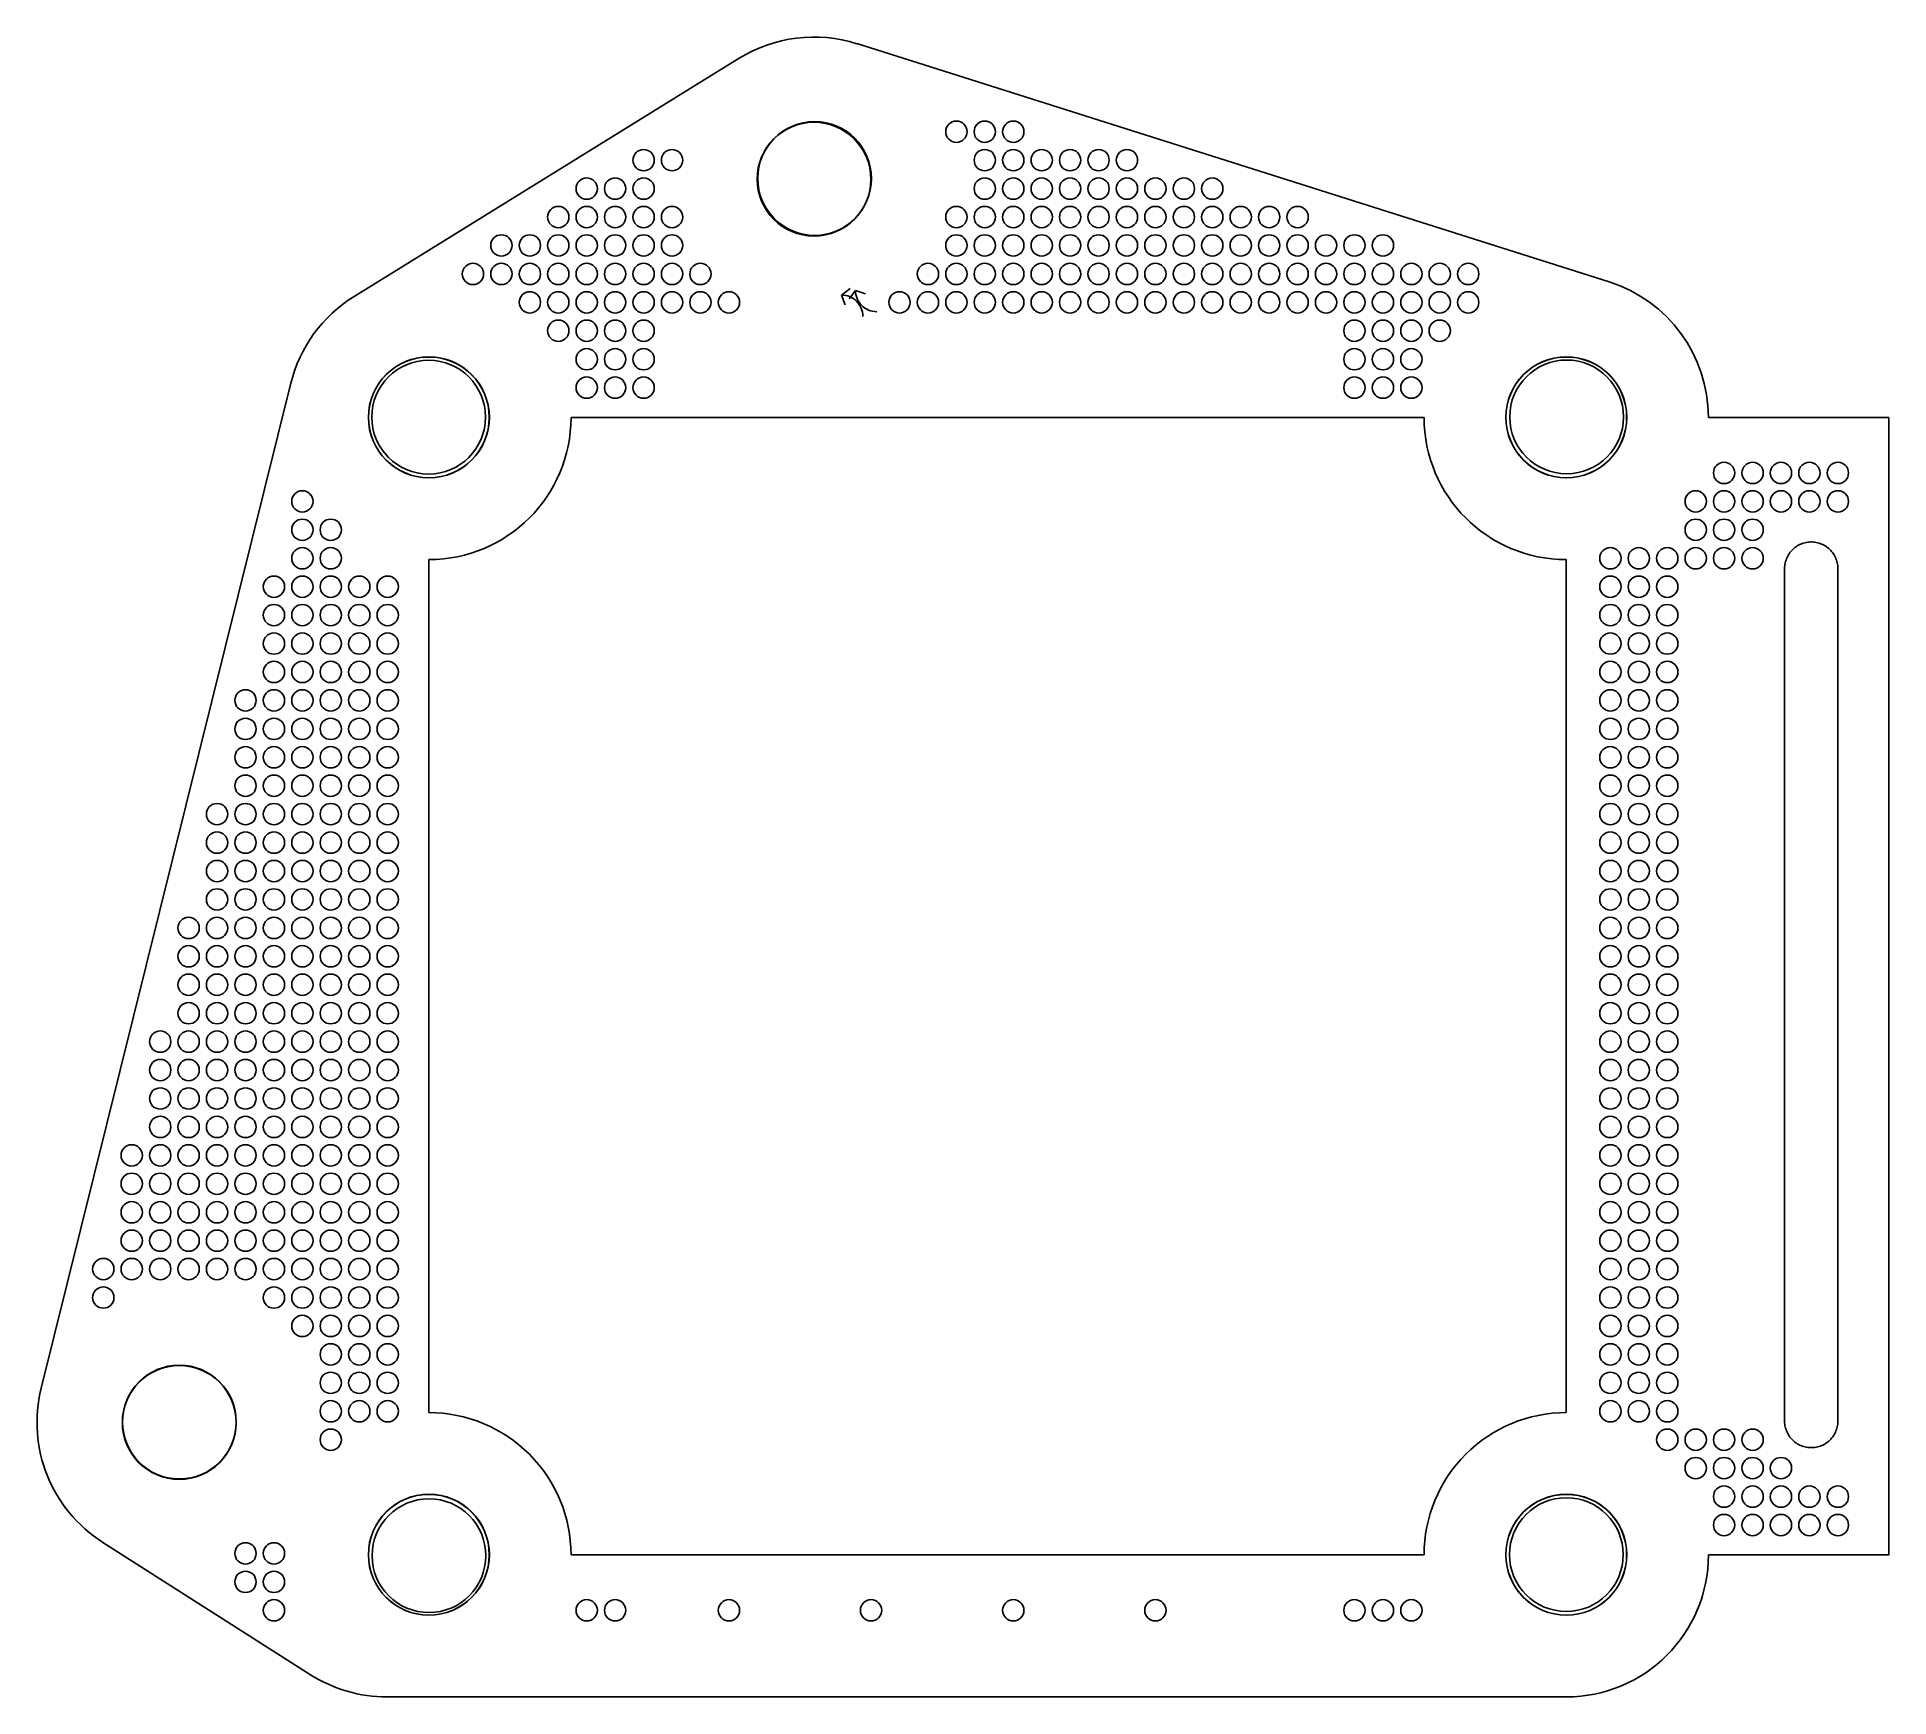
# Model space of a CAD drawing. Header units: millimetres. Extents: x 5.5 to 57.6, y 6.4 to 53.1.
import ezdxf

# ---------------------------------------------------------------- set-up
doc = ezdxf.new("R2010")
doc.units = ezdxf.units.MM

msp = doc.modelspace()

# ---------------------------------------------------------------- linework, layer by layer
for points in [[(28.552, 52.931), (49.715, 46.228)], [(28.117, 45.859), (28.357, 46.039)], [(28.117, 45.859), (28.217, 45.579)], [(28.51, 45.99), (28.33, 45.75)], [(28.51, 45.99), (28.79, 45.89)], [(5.602, 15.102), (12.625, 43.379)], [(44.507, 42.415), (20.507, 42.415)], [(52.507, 10.415), (57.587, 10.415), (57.587, 42.415)], [(52.507, 42.415), (57.587, 42.415)], [(16.507, 38.415), (16.507, 14.415)], [(48.507, 14.415), (48.507, 38.415)], [(7.335, 10.764), (13.18, 7.041)], [(20.507, 10.415), (44.507, 10.415)], [(48.507, 6.415), (15.329, 6.415)]]:
    msp.add_lwpolyline(points)
for points in [[(25.24, 52.519), (14.403, 45.817), (25.24, 52.519)], [(56.15, 38.17), (56.15, 14.17), (56.148, 14.13), (56.145, 14.091), (56.139, 14.052), (56.131, 14.013), (56.122, 13.974), (56.11, 13.937), (56.096, 13.899), (56.08, 13.863), (56.063, 13.828), (56.043, 13.793), (56.022, 13.76), (55.999, 13.727), (55.974, 13.696), (55.948, 13.667), (55.92, 13.638), (55.891, 13.612), (55.86, 13.587), (55.828, 13.563), (55.795, 13.541), (55.761, 13.521), (55.726, 13.503), (55.69, 13.487), (55.653, 13.473), (55.615, 13.46), (55.577, 13.45), (55.538, 13.442), (55.499, 13.435), (55.459, 13.431), (55.42, 13.429), (55.38, 13.429), (55.341, 13.431), (55.301, 13.435), (55.262, 13.442), (55.223, 13.45), (55.185, 13.46), (55.147, 13.473), (55.11, 13.487), (55.074, 13.503), (55.039, 13.521), (55.005, 13.541), (54.972, 13.563), (54.94, 13.587), (54.909, 13.612), (54.88, 13.638), (54.852, 13.667), (54.826, 13.696), (54.801, 13.727), (54.778, 13.76), (54.757, 13.793), (54.737, 13.828), (54.72, 13.863), (54.704, 13.899), (54.69, 13.937), (54.678, 13.974), (54.669, 14.013), (54.661, 14.052), (54.655, 14.091), (54.652, 14.13), (54.65, 14.17), (54.65, 38.17), (54.652, 38.21), (54.655, 38.249), (54.661, 38.288), (54.669, 38.327), (54.678, 38.366), (54.69, 38.403), (54.704, 38.441), (54.72, 38.477), (54.737, 38.512), (54.757, 38.547), (54.778, 38.58), (54.801, 38.613), (54.826, 38.644), (54.852, 38.673), (54.88, 38.702), (54.909, 38.728), (54.94, 38.753), (54.972, 38.777), (55.005, 38.799), (55.039, 38.819), (55.074, 38.837), (55.11, 38.853), (55.147, 38.867), (55.185, 38.88), (55.223, 38.89), (55.262, 38.898), (55.301, 38.905), (55.341, 38.909), (55.38, 38.911), (55.42, 38.911), (55.459, 38.909), (55.499, 38.905), (55.538, 38.898), (55.577, 38.89), (55.615, 38.88), (55.653, 38.867), (55.69, 38.853), (55.726, 38.837), (55.761, 38.819), (55.795, 38.799), (55.828, 38.777), (55.86, 38.753), (55.891, 38.728), (55.92, 38.702), (55.948, 38.673), (55.974, 38.644), (55.999, 38.613), (56.022, 38.58), (56.043, 38.547), (56.063, 38.512), (56.08, 38.477), (56.096, 38.441), (56.11, 38.403), (56.122, 38.366), (56.131, 38.327), (56.139, 38.288), (56.145, 38.249), (56.148, 38.21), (56.15, 38.17)]]:
    msp.add_lwpolyline(points, close=True)
for centre, radius in [((27.344, 49.118), 1.6), ((27.347, 49.121), 1.6), ((27.36, 49.138), 1.6), ((31.349, 50.453), 0.3), ((32.149, 50.453), 0.3), ((32.949, 50.453), 0.3), ((22.549, 49.653), 0.3), ((23.349, 49.653), 0.3), ((32.149, 49.653), 0.3), ((32.949, 49.653), 0.3), ((33.749, 49.653), 0.3), ((34.549, 49.653), 0.3), ((35.349, 49.653), 0.3), ((36.149, 49.653), 0.3), ((20.949, 48.853), 0.3), ((21.749, 48.853), 0.3), ((22.549, 48.853), 0.3), ((32.149, 48.853), 0.3), ((32.949, 48.853), 0.3), ((33.749, 48.853), 0.3), ((34.549, 48.853), 0.3), ((35.349, 48.853), 0.3), ((36.149, 48.853), 0.3), ((36.949, 48.853), 0.3), ((37.749, 48.853), 0.3), ((38.549, 48.853), 0.3), ((20.149, 48.053), 0.3), ((20.949, 48.053), 0.3), ((21.749, 48.053), 0.3), ((22.549, 48.053), 0.3), ((23.349, 48.053), 0.3), ((31.349, 48.053), 0.3), ((32.149, 48.053), 0.3), ((32.949, 48.053), 0.3), ((33.749, 48.053), 0.3), ((34.549, 48.053), 0.3), ((35.349, 48.053), 0.3), ((36.149, 48.053), 0.3), ((36.949, 48.053), 0.3), ((37.749, 48.053), 0.3), ((38.549, 48.053), 0.3), ((39.349, 48.053), 0.3), ((40.149, 48.053), 0.3), ((40.949, 48.053), 0.3), ((18.549, 47.253), 0.3), ((19.349, 47.253), 0.3), ((20.149, 47.253), 0.3), ((20.949, 47.253), 0.3), ((21.749, 47.253), 0.3), ((22.549, 47.253), 0.3), ((23.349, 47.253), 0.3), ((31.349, 47.253), 0.3), ((32.149, 47.253), 0.3), ((32.949, 47.253), 0.3), ((33.749, 47.253), 0.3), ((34.549, 47.253), 0.3), ((35.349, 47.253), 0.3), ((36.149, 47.253), 0.3), ((36.949, 47.253), 0.3), ((37.749, 47.253), 0.3), ((38.549, 47.253), 0.3), ((39.349, 47.253), 0.3), ((40.149, 47.253), 0.3), ((40.949, 47.253), 0.3), ((41.749, 47.253), 0.3), ((42.549, 47.253), 0.3), ((43.349, 47.253), 0.3), ((17.749, 46.453), 0.3), ((18.549, 46.453), 0.3), ((19.349, 46.453), 0.3), ((20.149, 46.453), 0.3), ((20.949, 46.453), 0.3), ((21.749, 46.453), 0.3), ((22.549, 46.453), 0.3), ((23.349, 46.453), 0.3), ((24.149, 46.453), 0.3), ((30.549, 46.453), 0.3), ((31.349, 46.453), 0.3), ((32.149, 46.453), 0.3), ((32.949, 46.453), 0.3), ((33.749, 46.453), 0.3), ((34.549, 46.453), 0.3), ((35.349, 46.453), 0.3), ((36.149, 46.453), 0.3), ((36.949, 46.453), 0.3), ((37.749, 46.453), 0.3), ((38.549, 46.453), 0.3), ((39.349, 46.453), 0.3), ((40.149, 46.453), 0.3), ((40.949, 46.453), 0.3), ((41.749, 46.453), 0.3), ((42.549, 46.453), 0.3), ((43.349, 46.453), 0.3), ((44.149, 46.453), 0.3), ((44.949, 46.453), 0.3), ((45.749, 46.453), 0.3), ((19.349, 45.653), 0.3), ((20.149, 45.653), 0.3), ((20.949, 45.653), 0.3), ((21.749, 45.653), 0.3), ((22.549, 45.653), 0.3), ((23.349, 45.653), 0.3), ((24.149, 45.653), 0.3), ((24.949, 45.653), 0.3), ((29.749, 45.653), 0.3), ((30.549, 45.653), 0.3), ((31.349, 45.653), 0.3), ((32.149, 45.653), 0.3), ((32.949, 45.653), 0.3), ((33.749, 45.653), 0.3), ((34.549, 45.653), 0.3), ((35.349, 45.653), 0.3), ((36.149, 45.653), 0.3), ((36.949, 45.653), 0.3), ((37.749, 45.653), 0.3), ((38.549, 45.653), 0.3), ((39.349, 45.653), 0.3), ((40.149, 45.653), 0.3), ((40.949, 45.653), 0.3), ((41.749, 45.653), 0.3), ((42.549, 45.653), 0.3), ((43.349, 45.653), 0.3), ((44.149, 45.653), 0.3), ((44.949, 45.653), 0.3), ((45.749, 45.653), 0.3), ((20.149, 44.853), 0.3), ((20.949, 44.853), 0.3), ((21.749, 44.853), 0.3), ((22.549, 44.853), 0.3), ((42.549, 44.853), 0.3), ((43.349, 44.853), 0.3), ((44.149, 44.853), 0.3), ((44.949, 44.853), 0.3), ((20.949, 44.053), 0.3), ((21.749, 44.053), 0.3), ((22.549, 44.053), 0.3), ((42.549, 44.053), 0.3), ((43.349, 44.053), 0.3), ((44.149, 44.053), 0.3), ((16.507, 42.415), 1.7), ((16.51, 42.418), 1.7), ((16.501, 42.423), 1.6), ((48.507, 42.415), 1.7), ((48.51, 42.418), 1.7), ((48.518, 42.43), 1.6), ((20.949, 43.253), 0.3), ((21.749, 43.253), 0.3), ((22.549, 43.253), 0.3), ((42.549, 43.253), 0.3), ((43.349, 43.253), 0.3), ((44.149, 43.253), 0.3), ((52.949, 40.853), 0.3), ((53.749, 40.853), 0.3), ((54.549, 40.853), 0.3), ((55.349, 40.853), 0.3), ((56.149, 40.853), 0.3), ((12.949, 40.053), 0.3), ((52.149, 40.053), 0.3), ((52.949, 40.053), 0.3), ((53.749, 40.053), 0.3), ((54.549, 40.053), 0.3), ((55.349, 40.053), 0.3), ((56.149, 40.053), 0.3), ((12.949, 39.253), 0.3), ((13.749, 39.253), 0.3), ((52.149, 39.253), 0.3), ((52.949, 39.253), 0.3), ((53.749, 39.253), 0.3), ((12.949, 38.453), 0.3), ((13.749, 38.453), 0.3), ((49.749, 38.453), 0.3), ((50.549, 38.453), 0.3), ((51.349, 38.453), 0.3), ((52.149, 38.453), 0.3), ((52.949, 38.453), 0.3), ((53.749, 38.453), 0.3), ((12.149, 37.653), 0.3), ((12.949, 37.653), 0.3), ((13.749, 37.653), 0.3), ((14.549, 37.653), 0.3), ((15.349, 37.653), 0.3), ((49.749, 37.653), 0.3), ((50.549, 37.653), 0.3), ((51.349, 37.653), 0.3), ((12.149, 36.853), 0.3), ((12.949, 36.853), 0.3), ((13.749, 36.853), 0.3), ((14.549, 36.853), 0.3), ((15.349, 36.853), 0.3), ((49.749, 36.853), 0.3), ((50.549, 36.853), 0.3), ((51.349, 36.853), 0.3), ((12.149, 36.053), 0.3), ((12.949, 36.053), 0.3), ((13.749, 36.053), 0.3), ((14.549, 36.053), 0.3), ((15.349, 36.053), 0.3), ((49.749, 36.053), 0.3), ((50.549, 36.053), 0.3), ((51.349, 36.053), 0.3), ((12.149, 35.253), 0.3), ((12.949, 35.253), 0.3), ((13.749, 35.253), 0.3), ((14.549, 35.253), 0.3), ((15.349, 35.253), 0.3), ((49.749, 35.253), 0.3), ((50.549, 35.253), 0.3), ((51.349, 35.253), 0.3), ((11.349, 34.453), 0.3), ((12.149, 34.453), 0.3), ((12.949, 34.453), 0.3), ((13.749, 34.453), 0.3), ((14.549, 34.453), 0.3), ((15.349, 34.453), 0.3), ((49.749, 34.453), 0.3), ((50.549, 34.453), 0.3), ((51.349, 34.453), 0.3), ((11.349, 33.653), 0.3), ((12.149, 33.653), 0.3), ((12.949, 33.653), 0.3), ((13.749, 33.653), 0.3), ((14.549, 33.653), 0.3), ((15.349, 33.653), 0.3), ((49.749, 33.653), 0.3), ((50.549, 33.653), 0.3), ((51.349, 33.653), 0.3), ((11.349, 32.853), 0.3), ((12.149, 32.853), 0.3), ((12.949, 32.853), 0.3), ((13.749, 32.853), 0.3), ((14.549, 32.853), 0.3), ((15.349, 32.853), 0.3), ((49.749, 32.853), 0.3), ((50.549, 32.853), 0.3), ((51.349, 32.853), 0.3), ((11.349, 32.053), 0.3), ((12.149, 32.053), 0.3), ((12.949, 32.053), 0.3), ((13.749, 32.053), 0.3), ((14.549, 32.053), 0.3), ((15.349, 32.053), 0.3), ((49.749, 32.053), 0.3), ((50.549, 32.053), 0.3), ((51.349, 32.053), 0.3), ((10.549, 31.253), 0.3), ((11.349, 31.253), 0.3), ((12.149, 31.253), 0.3), ((12.949, 31.253), 0.3), ((13.749, 31.253), 0.3), ((14.549, 31.253), 0.3), ((15.349, 31.253), 0.3), ((49.749, 31.253), 0.3), ((50.549, 31.253), 0.3), ((51.349, 31.253), 0.3), ((10.549, 30.453), 0.3), ((11.349, 30.453), 0.3), ((12.149, 30.453), 0.3), ((12.949, 30.453), 0.3), ((13.749, 30.453), 0.3), ((14.549, 30.453), 0.3), ((15.349, 30.453), 0.3), ((49.749, 30.453), 0.3), ((50.549, 30.453), 0.3), ((51.349, 30.453), 0.3), ((10.549, 29.653), 0.3), ((11.349, 29.653), 0.3), ((12.149, 29.653), 0.3), ((12.949, 29.653), 0.3), ((13.749, 29.653), 0.3), ((14.549, 29.653), 0.3), ((15.349, 29.653), 0.3), ((49.749, 29.653), 0.3), ((50.549, 29.653), 0.3), ((51.349, 29.653), 0.3), ((10.549, 28.853), 0.3), ((11.349, 28.853), 0.3), ((12.149, 28.853), 0.3), ((12.949, 28.853), 0.3), ((13.749, 28.853), 0.3), ((14.549, 28.853), 0.3), ((15.349, 28.853), 0.3), ((49.749, 28.853), 0.3), ((50.549, 28.853), 0.3), ((51.349, 28.853), 0.3), ((9.749, 28.053), 0.3), ((10.549, 28.053), 0.3), ((11.349, 28.053), 0.3), ((12.149, 28.053), 0.3), ((12.949, 28.053), 0.3), ((13.749, 28.053), 0.3), ((14.549, 28.053), 0.3), ((15.349, 28.053), 0.3), ((49.749, 28.053), 0.3), ((50.549, 28.053), 0.3), ((51.349, 28.053), 0.3), ((9.749, 27.253), 0.3), ((10.549, 27.253), 0.3), ((11.349, 27.253), 0.3), ((12.149, 27.253), 0.3), ((12.949, 27.253), 0.3), ((13.749, 27.253), 0.3), ((14.549, 27.253), 0.3), ((15.349, 27.253), 0.3), ((49.749, 27.253), 0.3), ((50.549, 27.253), 0.3), ((51.349, 27.253), 0.3), ((9.749, 26.453), 0.3), ((10.549, 26.453), 0.3), ((11.349, 26.453), 0.3), ((12.149, 26.453), 0.3), ((12.949, 26.453), 0.3), ((13.749, 26.453), 0.3), ((14.549, 26.453), 0.3), ((15.349, 26.453), 0.3), ((49.749, 26.453), 0.3), ((50.549, 26.453), 0.3), ((51.349, 26.453), 0.3), ((9.749, 25.653), 0.3), ((10.549, 25.653), 0.3), ((11.349, 25.653), 0.3), ((12.149, 25.653), 0.3), ((12.949, 25.653), 0.3), ((13.749, 25.653), 0.3), ((14.549, 25.653), 0.3), ((15.349, 25.653), 0.3), ((49.749, 25.653), 0.3), ((50.549, 25.653), 0.3), ((51.349, 25.653), 0.3), ((8.949, 24.853), 0.3), ((9.749, 24.853), 0.3), ((10.549, 24.853), 0.3), ((11.349, 24.853), 0.3), ((12.149, 24.853), 0.3), ((12.949, 24.853), 0.3), ((13.749, 24.853), 0.3), ((14.549, 24.853), 0.3), ((15.349, 24.853), 0.3), ((49.749, 24.853), 0.3), ((50.549, 24.853), 0.3), ((51.349, 24.853), 0.3), ((8.949, 24.053), 0.3), ((9.749, 24.053), 0.3), ((10.549, 24.053), 0.3), ((11.349, 24.053), 0.3), ((12.149, 24.053), 0.3), ((12.949, 24.053), 0.3), ((13.749, 24.053), 0.3), ((14.549, 24.053), 0.3), ((15.349, 24.053), 0.3), ((49.749, 24.053), 0.3), ((50.549, 24.053), 0.3), ((51.349, 24.053), 0.3), ((8.949, 23.253), 0.3), ((9.749, 23.253), 0.3), ((10.549, 23.253), 0.3), ((11.349, 23.253), 0.3), ((12.149, 23.253), 0.3), ((12.949, 23.253), 0.3), ((13.749, 23.253), 0.3), ((14.549, 23.253), 0.3), ((15.349, 23.253), 0.3), ((49.749, 23.253), 0.3), ((50.549, 23.253), 0.3), ((51.349, 23.253), 0.3), ((8.949, 22.453), 0.3), ((9.749, 22.453), 0.3), ((10.549, 22.453), 0.3), ((11.349, 22.453), 0.3), ((12.149, 22.453), 0.3), ((12.949, 22.453), 0.3), ((13.749, 22.453), 0.3), ((14.549, 22.453), 0.3), ((15.349, 22.453), 0.3), ((49.749, 22.453), 0.3), ((50.549, 22.453), 0.3), ((51.349, 22.453), 0.3), ((8.149, 21.653), 0.3), ((8.949, 21.653), 0.3), ((9.749, 21.653), 0.3), ((10.549, 21.653), 0.3), ((11.349, 21.653), 0.3), ((12.149, 21.653), 0.3), ((12.949, 21.653), 0.3), ((13.749, 21.653), 0.3), ((14.549, 21.653), 0.3), ((15.349, 21.653), 0.3), ((49.749, 21.653), 0.3), ((50.549, 21.653), 0.3), ((51.349, 21.653), 0.3), ((8.149, 20.853), 0.3), ((8.949, 20.853), 0.3), ((9.749, 20.853), 0.3), ((10.549, 20.853), 0.3), ((11.349, 20.853), 0.3), ((12.149, 20.853), 0.3), ((12.949, 20.853), 0.3), ((13.749, 20.853), 0.3), ((14.549, 20.853), 0.3), ((15.349, 20.853), 0.3), ((49.749, 20.853), 0.3), ((50.549, 20.853), 0.3), ((51.349, 20.853), 0.3), ((8.149, 20.053), 0.3), ((8.949, 20.053), 0.3), ((9.749, 20.053), 0.3), ((10.549, 20.053), 0.3), ((11.349, 20.053), 0.3), ((12.149, 20.053), 0.3), ((12.949, 20.053), 0.3), ((13.749, 20.053), 0.3), ((14.549, 20.053), 0.3), ((15.349, 20.053), 0.3), ((49.749, 20.053), 0.3), ((50.549, 20.053), 0.3), ((51.349, 20.053), 0.3), ((8.149, 19.253), 0.3), ((8.949, 19.253), 0.3), ((9.749, 19.253), 0.3), ((10.549, 19.253), 0.3), ((11.349, 19.253), 0.3), ((12.149, 19.253), 0.3), ((12.949, 19.253), 0.3), ((13.749, 19.253), 0.3), ((14.549, 19.253), 0.3), ((15.349, 19.253), 0.3), ((49.749, 19.253), 0.3), ((50.549, 19.253), 0.3), ((51.349, 19.253), 0.3), ((7.349, 18.453), 0.3), ((8.149, 18.453), 0.3), ((8.949, 18.453), 0.3), ((9.749, 18.453), 0.3), ((10.549, 18.453), 0.3), ((11.349, 18.453), 0.3), ((12.149, 18.453), 0.3), ((12.949, 18.453), 0.3), ((13.749, 18.453), 0.3), ((14.549, 18.453), 0.3), ((15.349, 18.453), 0.3), ((49.749, 18.453), 0.3), ((50.549, 18.453), 0.3), ((51.349, 18.453), 0.3), ((7.349, 17.653), 0.3), ((12.149, 17.653), 0.3), ((12.949, 17.653), 0.3), ((13.749, 17.653), 0.3), ((14.549, 17.653), 0.3), ((15.349, 17.653), 0.3), ((49.749, 17.653), 0.3), ((50.549, 17.653), 0.3), ((51.349, 17.653), 0.3), ((12.949, 16.853), 0.3), ((13.749, 16.853), 0.3), ((14.549, 16.853), 0.3), ((15.349, 16.853), 0.3), ((49.749, 16.853), 0.3), ((50.549, 16.853), 0.3), ((51.349, 16.853), 0.3), ((13.749, 16.053), 0.3), ((14.549, 16.053), 0.3), ((15.349, 16.053), 0.3), ((49.749, 16.053), 0.3), ((50.549, 16.053), 0.3), ((51.349, 16.053), 0.3), ((9.484, 14.138), 1.6), ((9.487, 14.141), 1.6), ((9.49, 14.15), 1.6), ((13.749, 15.253), 0.3), ((14.549, 15.253), 0.3), ((15.349, 15.253), 0.3), ((49.749, 15.253), 0.3), ((50.549, 15.253), 0.3), ((51.349, 15.253), 0.3), ((13.749, 14.453), 0.3), ((14.549, 14.453), 0.3), ((15.349, 14.453), 0.3), ((49.749, 14.453), 0.3), ((50.549, 14.453), 0.3), ((51.349, 14.453), 0.3), ((13.749, 13.653), 0.3), ((51.349, 13.653), 0.3), ((52.149, 13.653), 0.3), ((52.949, 13.653), 0.3), ((53.749, 13.653), 0.3), ((52.149, 12.853), 0.3), ((52.949, 12.853), 0.3), ((53.749, 12.853), 0.3), ((54.549, 12.853), 0.3), ((16.507, 10.415), 1.7), ((16.51, 10.418), 1.7), ((16.51, 10.39), 1.6), ((48.507, 10.415), 1.7), ((48.51, 10.418), 1.7), ((48.51, 10.42), 1.6), ((52.949, 12.053), 0.3), ((53.749, 12.053), 0.3), ((54.549, 12.053), 0.3), ((55.349, 12.053), 0.3), ((56.149, 12.053), 0.3), ((52.949, 11.253), 0.3), ((53.749, 11.253), 0.3), ((54.549, 11.253), 0.3), ((55.349, 11.253), 0.3), ((56.149, 11.253), 0.3), ((11.349, 10.453), 0.3), ((12.149, 10.453), 0.3), ((11.349, 9.653), 0.3), ((12.149, 9.653), 0.3), ((12.149, 8.853), 0.3), ((20.949, 8.853), 0.3), ((21.749, 8.853), 0.3), ((24.949, 8.853), 0.3), ((28.949, 8.853), 0.3), ((32.949, 8.853), 0.3), ((36.949, 8.853), 0.3), ((42.549, 8.853), 0.3), ((43.349, 8.853), 0.3), ((44.149, 8.853), 0.3)]:
    msp.add_circle(centre, radius)
for centre, radius, start, end in [((27.344, 49.117), 4, 72.4261, 121.7371), ((28.117, 45.259), 0.6, 359.9951, 90), ((29.11, 45.99), 0.6, 179.9951, 270), ((48.507, 42.415), 4, 0.0002, 72.4279), ((16.507, 42.415), 4, 121.7366, 166.0521), ((16.507, 42.415), 4, 270, 0), ((48.507, 42.415), 4, 180, 270), ((9.484, 14.138), 4, 166.0516, 237.5058), ((16.507, 10.415), 4, 359.9996, 90), ((48.507, 10.415), 4, 90, 180.0004), ((48.507, 10.415), 4, 270, 359.9996), ((15.329, 10.415), 4, 237.5066, 270)]:
    msp.add_arc(centre, radius, start, end)

doc.saveas('drawing.dxf')
